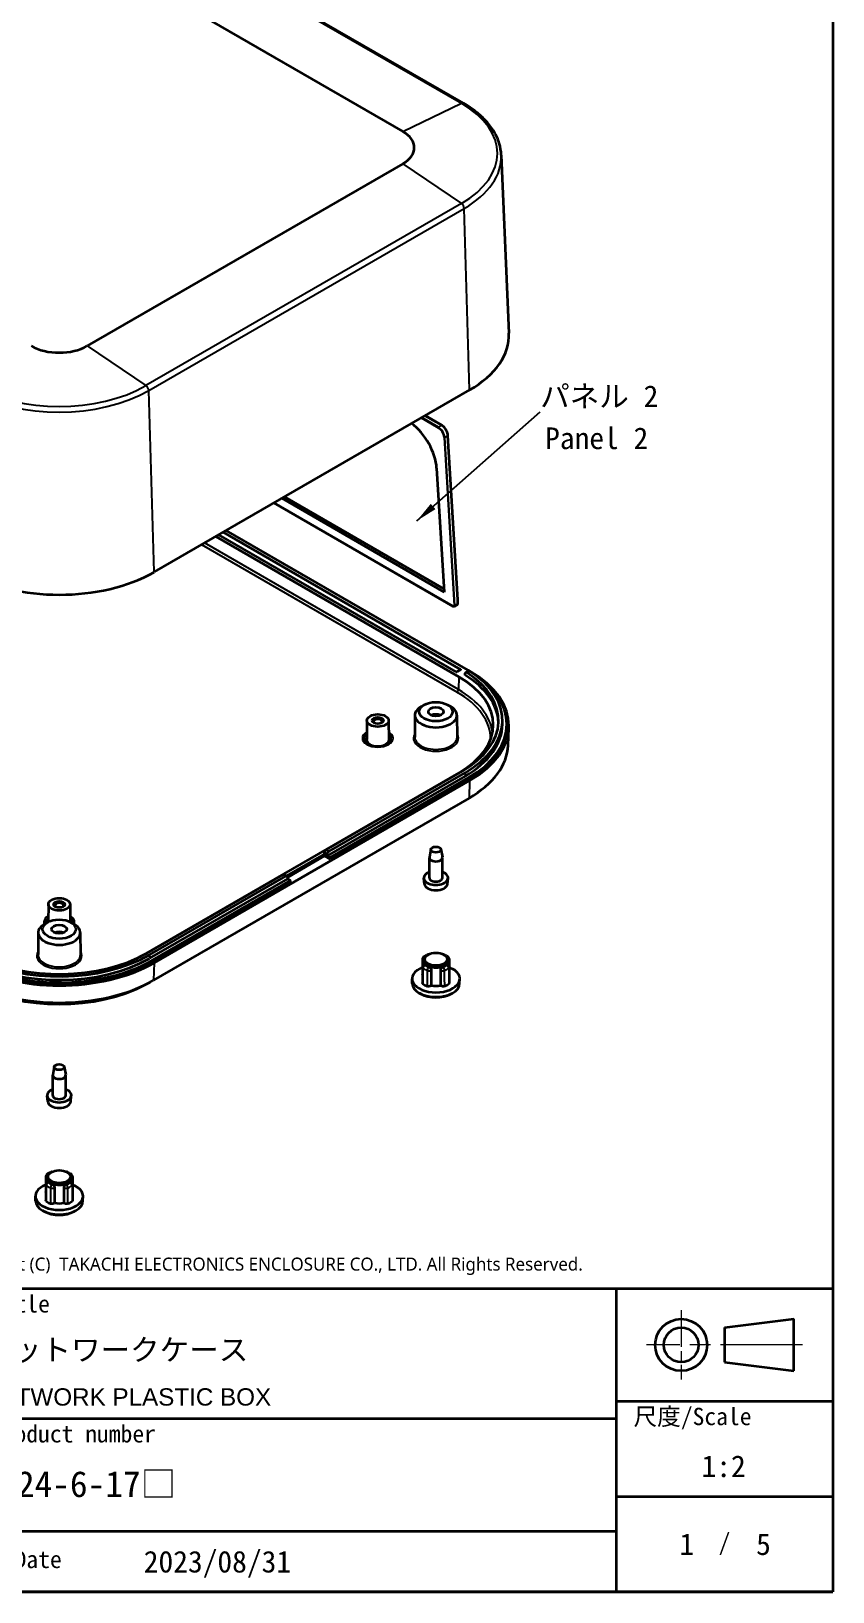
# Model space of a CAD drawing. Header units: millimetres. Extents: x 29 to 4761, y 16 to 859.
# Drawn here: x 625.9 to 811, y 16 to 376.3 of the extents above; entities that cross this region are included whole.
import ezdxf
from ezdxf.enums import TextEntityAlignment as Align

# ---------------------------------------------------------------- set-up
doc = ezdxf.new("R2010")
doc.units = ezdxf.units.MM
doc.header["$LTSCALE"] = 2
doc.linetypes.add('CHAIN', pattern=[0.3543, 0.2362, -0.0295, 0.0591, -0.0295])
for name, color, linetype, lineweight in [('Border (ISO)', 7, 'Continuous', 35), ('Hatch (ISO)', 1, 'Continuous', 18), ('Symbol (ISO)', 7, 'Continuous', 18), ('Title (ISO)', 7, 'Continuous', 35), ('Visible (ISO)', 7, 'Continuous', 35), ('Visible Narrow (ISO)', 7, 'Continuous', 25)]:
    doc.layers.add(name, color=color, linetype=linetype, lineweight=lineweight)
doc.styles.add('QCADDimTextStyle', font='txt')
doc.styles.add('textstyle4', font='msgothic.ttc')
doc.styles.add('textstyle5', font='arial.ttf')
doc.dimstyles.new('QCADDimStyle', dxfattribs={"dimtxt": 1.8, "dimasz": 1.8, "dimexe": 0.18, "dimexo": 0.0625, "dimgap": 0.09, "dimtad": 0, "dimtih": 1, "dimtoh": 1, "dimdec": 4, "dimzin": 0, "dimdsep": 46, "dimtxsty": 'QCADDimTextStyle', "dimcen": 0.09, "dimadec": 0, "dimazin": 0, "dimtfac": 1, "dimtdec": 4, "dimtofl": 0, "dimtmove": 2, "dimatfit": 3, "dimfxl": 0, "dimtolj": 1, "dimtzin": 0, "dimarcsym": 0})

# ---------------------------------------------------------------- blocks, each defined once
blk = doc.blocks.new('図面枠 tk図枠')
at = {"layer": 'Border (ISO)'}
for p in [(405.5, 289), (14.5, 8)]:
    blk.add_line(p, (405.5, 8), dxfattribs=at)
blk = doc.blocks.new('表題欄 tk表題欄')
at = {"layer": 'Hatch (ISO)', "transparency": 33554687}
h = blk.add_hatch(color=256, dxfattribs=at)
edge = h.paths.add_edge_path(flags=0)
edge.add_arc((95.58, 236.3), 0.596, 270, 360)
edge.add_line((96.17, 236.3), (96.17, 239.71))
edge.add_arc((95.58, 239.71), 0.596, 0, 90)
edge.add_line((95.58, 240.31), (79.14, 240.31))
edge.add_arc((79.14, 239.71), 0.596, 90, 180)
edge.add_line((78.54, 239.71), (78.54, 236.3))
edge.add_arc((79.14, 236.3), 0.596, 180, 270)
edge.add_line((79.14, 235.7), (95.58, 235.7))
edge = h.paths.add_edge_path(flags=0)
edge.add_line((77.84, 239.96), (77.84, 236.05))
edge.add_arc((78.54, 236.05), 0.702, 180, 270)
edge.add_line((78.54, 235.35), (96.17, 235.35))
edge.add_arc((96.17, 236.05), 0.702, 270, 360)
edge.add_line((96.87, 236.05), (96.87, 239.96))
edge.add_arc((96.17, 239.96), 0.702, 0, 90)
edge.add_line((96.17, 240.66), (78.54, 240.66))
edge.add_arc((78.54, 239.96), 0.702, 90, 180)
for points in [[(79.07, 239.15), (79.07, 238.66), (79.92, 238.66), (79.92, 236.66), (80.51, 236.66), (80.51, 238.66), (81.36, 238.66), (81.36, 239.15)], [(85.68, 236.66), (84.94, 237.89), (84.42, 237.32), (84.42, 236.66), (83.9, 236.66), (83.9, 239.15), (84.42, 239.15), (84.42, 238.1), (85.39, 239.15), (86.11, 239.15), (85.32, 238.3), (86.3, 236.66)], [(92.09, 239.15), (92.09, 236.66), (92.61, 236.66), (92.61, 237.66), (93.77, 237.66), (93.77, 236.66), (94.29, 236.66), (94.29, 239.15), (93.77, 239.15), (93.77, 238.15), (92.61, 238.15), (92.61, 239.15)], [(94.84, 239.15), (94.84, 236.66), (95.36, 236.66), (95.36, 239.15)]]:
    blk.add_hatch(color=256, dxfattribs=at).paths.add_polyline_path(points, flags=0)
h = blk.add_hatch(color=256, dxfattribs=at)
h.paths.add_polyline_path([(82.59, 237.71), (81.95, 237.71), (82.27, 238.58)], flags=0)
h.paths.add_polyline_path([(82.78, 237.2), (81.76, 237.2), (81.57, 236.66), (80.95, 236.66), (81.86, 239.15), (82.68, 239.15), (83.59, 236.66), (82.98, 236.66)], flags=0)
h = blk.add_hatch(color=256, dxfattribs=at)
h.paths.add_polyline_path([(87.53, 237.71), (88.16, 237.71), (87.85, 238.58)], flags=0)
h.paths.add_polyline_path([(87.14, 236.66), (87.34, 237.2), (88.35, 237.2), (88.55, 236.66), (89.17, 236.66), (88.25, 239.15), (87.44, 239.15), (86.52, 236.66)], flags=0)
h = blk.add_hatch(color=256, dxfattribs=at)
edge = h.paths.add_edge_path(flags=0)
edge.add_arc((90.52, 237.9), 1.27, 38.5505, 336.582)
edge.add_line((91.69, 237.4), (91.17, 237.62))
edge.add_ellipse((90.52, 237.9), major_axis=(0, -0.8), ratio=0.867347, start_angle=-235.349, end_angle=69.4109, ccw=False)
edge.add_line((91.09, 238.36), (91.52, 238.7))
at = {"layer": 'Title (ISO)'}
for p, q in [((74.71, 244.05), (255.71, 244.05)), ((74.71, 209.05), (74.71, 244.05)), ((149.71, 244.05), (149.71, 209.05)), ((230.71, 244.05), (230.71, 209.05)), ((255.71, 244.05), (255.71, 209.05)), ((243.21, 239.55), (251.21, 240.55)), ((251.21, 234.55), (251.21, 240.55)), ((243.21, 239.55), (243.21, 235.55)), ((243.21, 235.55), (251.21, 234.55)), ((230.71, 231.05), (255.71, 231.05)), ((74.71, 229.05), (230.71, 229.05)), ((99.71, 229.05), (99.71, 209.05)), ((124.71, 229.05), (124.71, 209.05)), ((230.71, 220.05), (255.71, 220.05)), ((149.71, 216.05), (230.71, 216.05)), ((255.71, 209.05), (74.71, 209.05))]:
    blk.add_line(p, q, dxfattribs=at)
at = {"layer": 'Title (ISO)', "color": 4, "linetype": 'CHAIN', "lineweight": 18, "ltscale": 8.88956}
blk.add_line((238.21, 241.55), (238.21, 233.55), dxfattribs=at)
at = {"layer": 'Title (ISO)', "color": 4, "linetype": 'CHAIN', "lineweight": 18, "ltscale": 20.001633}
blk.add_line((252.21, 237.55), (234.21, 237.55), dxfattribs=at)
at = {"layer": 'Title (ISO)'}
for radius in [3, 2]:
    blk.add_circle((238.21, 237.55), radius, dxfattribs=at)
at = {"layer": 'Title (ISO)', "color": 1, "char_height": 2, "line_spacing_factor": 1.5, "style": 'textstyle4'}
for s, insert, attachment_point in [('\\fMS Gothic|b0|i0|undefinedundefined|undefinedundefined;\\H2.0000;品名/Title', (151.71, 242.05), 4), ('\\fMS Gothic|b0|i0|undefinedundefined|undefinedundefined;\\H2.0000;尺度/Scale', (232.71, 229.05), 4), ('\\fMS Gothic|b0|i0|undefinedundefined|undefinedundefined;\\H2.0000;承認/Approved', (87.21, 227.05), 5), ('\\fMS Gothic|b0|i0|undefinedundefined|undefinedundefined;\\H2.0000;検図/Checked', (112.21, 227.05), 5), ('\\fMS Gothic|b0|i0|undefinedundefined|undefinedundefined;\\H2.0000;製図/Created', (137.21, 227.05), 5), ('\\fMS Gothic|b0|i0|undefinedundefined|undefinedundefined;\\H2.0000;型番/Product number', (151.71, 227.05), 4), ('\\fMS Gothic|b0|i0|undefinedundefined|undefinedundefined;\\H2.0000;作成日/Date', (151.71, 212.55), 4)]:
    blk.add_mtext(s, dxfattribs=dict(at, insert=insert, attachment_point=attachment_point))
at = {"layer": 'Title (ISO)', "color": 7, "line_spacing_factor": 1.5, "style": 'textstyle4'}
for s, insert, char_height, attachment_point in [('株式会社タカチ電機工業', (99.87, 238.05), 2.5, 4), ('\\fArial|b0|i0|undefinedundefined|undefinedundefined;\\H1.4986;TAKACHI ELECTRONICS ENCLOSURE CO., LTD.', (99.87, 232.05), 1.4986, 4), ('\\fMS Gothic|b0|i0|undefinedundefined|undefinedundefined;\\H2.0000;/', (243.21, 214.55), 2, 5)]:
    blk.add_mtext(s, dxfattribs=dict(at, insert=insert, char_height=char_height, attachment_point=attachment_point))
at = {"layer": 'Title (ISO)', "color": 7}
for tag, height, style, p in [('<品名>', 2.5, 'textstyle4', (157.54, 237)), ('<Title>', 2, 'textstyle5', (157.5, 231.55)), ('<型番>', 3, 'textstyle4', (157.44, 221.49))]:
    blk.add_attdef(tag, text='', height=height, dxfattribs=dict(at, style=style)).set_placement(p, align=Align.MIDDLE_LEFT)
at = {"layer": 'Title (ISO)', "color": 7, "style": 'textstyle4'}
for tag, p in [('<尺度>', (243.11, 223.55)), ('<承認>', (87.21, 217.05)), ('<検図>', (112.07, 217)), ('<製図>', (137.21, 216.96)), ('<ページ_No.>', (238.86, 214.55)), ('<総ページ数>', (247.71, 214.55)), ('作成日', (184.67, 212.53))]:
    blk.add_attdef(tag, text='', height=2.5, dxfattribs=at).set_placement(p, align=Align.MIDDLE_CENTER)

msp = doc.modelspace()

# ---------------------------------------------------------------- linework, layer by layer
at = {"layer": 'Visible (ISO)'}
for p, q in [((725.7, 359.69), (599.84, 432.36)), ((585.84, 425.84), (711.7, 353.17)), ((734.46, 347.74), (736.22, 306.61)), ((711.7, 345.7), (638.87, 303.65)), ((727.15, 293.51), (654.32, 251.46)), ((720.7, 285.34), (716.85, 287.56)), ((724.42, 245.02), (722.14, 283.01)), ((719.54, 275.45), (721.26, 246.84)), ((681.96, 267.42), (723.34, 243.52)), ((721.26, 246.84), (683.79, 268.47)), ((684.4, 268.82), (721.21, 247.57)), ((668.53, 259.66), (724.68, 227.25)), ((724.08, 228.41), (669.24, 260.07)), ((670.23, 260.64), (725.07, 228.98)), ((726.8, 228.8), (670.94, 261.05)), ((724.45, 244.2), (724.42, 245.02)), ((723.65, 243.5), (724.32, 243.92)), ((725.07, 228.9), (724.22, 228.41)), ((726.15, 227.61), (726.15, 228.02)), ((726.89, 228.61), (726.25, 228.24)), ((726.8, 228.8), (727.15, 228.6)), ((716.67, 220.79), (715.96, 220.38)), ((722.08, 220.79), (722.79, 220.38)), ((703.44, 217.17), (703.41, 212.78)), ((708.44, 217.17), (708.47, 212.78)), ((714.52, 218.4), (714.49, 213.34)), ((724.23, 218.4), (724.26, 213.34)), ((734.73, 216.35), (734.73, 217.17)), ((735.73, 215.94), (735.73, 216.35)), ((736.05, 211.42), (736.22, 215.5)), ((725.45, 205.49), (693.99, 187.32)), ((724.68, 205.12), (651.84, 163.07)), ((727.15, 203.29), (654.32, 161.24)), ((726.09, 204.31), (694.27, 185.93)), ((694.62, 186.96), (726.09, 205.12)), ((694.98, 185.53), (726.8, 203.9)), ((726.8, 203.49), (694.98, 185.12)), ((727.03, 199.27), (654.2, 157.22)), ((718.22, 187.43), (717.88, 185.58)), ((720.53, 187.43), (720.87, 185.58)), ((684.94, 181.28), (693.63, 186.3)), ((685.08, 180.95), (693.63, 185.89)), ((693.63, 186.3), (693.63, 186.71)), ((693.63, 186.3), (693.63, 185.89)), ((693.63, 185.89), (694.98, 185.12)), ((694.27, 185.93), (694.27, 186.34)), ((694.27, 185.93), (694.98, 185.53)), ((694.98, 185.53), (694.98, 185.12)), ((717.87, 180.83), (717.87, 185.49)), ((720.87, 180.83), (720.87, 185.49)), ((684.09, 181.61), (652.62, 163.44)), ((653.26, 163.07), (684.73, 181.24)), ((685.08, 180.63), (653.26, 162.26)), ((653.97, 161.85), (685.79, 180.22)), ((684.98, 181.26), (684.34, 181.63)), ((685.08, 181.04), (685.08, 180.63)), ((685.08, 180.63), (685.79, 180.22)), ((685.79, 179.81), (685.79, 180.22)), ((716.72, 179.4), (716.58, 180.73)), ((722.03, 179.4), (722.17, 180.73)), ((685.79, 179.81), (653.97, 161.44)), ((629.9, 174.71), (629.87, 170.67)), ((634.9, 174.71), (634.93, 170.67)), ((629.69, 170.57), (628.98, 170.17)), ((635.11, 170.57), (635.81, 170.17)), ((627.54, 168.19), (627.51, 163.12)), ((637.25, 168.19), (637.29, 163.12)), ((717.56, 163.11), (717.35, 162.99)), ((721.18, 163.11), (721.39, 162.99)), ((716.31, 162.12), (716.29, 158.53)), ((716.31, 160.19), (716.29, 156.59)), ((716.5, 161.81), (716.49, 160.62)), ((716.82, 160.78), (716.77, 160.77)), ((718.27, 159.62), (718.26, 156.01)), ((720.48, 156.01), (720.47, 159.62)), ((721.93, 160.78), (721.98, 160.77)), ((722.25, 161.81), (722.25, 160.62)), ((722.44, 162.12), (722.46, 158.53)), ((722.44, 160.19), (722.46, 156.59)), ((652.34, 156.21), (653.39, 156.78)), ((713.9, 156.46), (713.87, 157.52)), ((718.26, 156.01), (718.25, 155.99)), ((720.5, 155.99), (720.48, 156.01)), ((724.85, 156.46), (724.87, 157.52)), ((715.92, 154.03), (715.57, 154.22)), ((722.82, 154.03), (723.18, 154.22)), ((631.25, 137.22), (630.91, 135.36)), ((633.55, 137.22), (633.89, 135.36)), ((630.9, 130.62), (630.9, 135.27)), ((633.9, 130.62), (633.9, 135.27)), ((629.75, 129.19), (629.6, 130.52)), ((635.05, 129.19), (635.19, 130.52)), ((629.34, 111.91), (629.31, 108.32)), ((630.59, 112.89), (630.38, 112.77)), ((634.21, 112.89), (634.42, 112.77)), ((635.46, 111.91), (635.49, 108.32)), ((629.34, 109.98), (629.31, 106.38)), ((629.53, 111.6), (629.52, 110.41)), ((629.84, 110.57), (629.8, 110.56)), ((631.3, 109.41), (631.29, 105.8)), ((633.51, 105.8), (633.5, 109.41)), ((634.96, 110.57), (635, 110.56)), ((635.27, 111.6), (635.28, 110.41)), ((635.46, 109.98), (635.49, 106.38)), ((626.92, 106.25), (626.9, 107.31)), ((631.29, 105.8), (631.27, 105.78)), ((633.52, 105.78), (633.51, 105.8)), ((637.88, 106.25), (637.9, 107.31)), ((628.95, 103.81), (628.6, 104.01)), ((635.85, 103.81), (636.2, 104.01))]:
    msp.add_line(p, q, dxfattribs=at)
for centre, start, end in [((716.91, 162.12), 130.4264, 179.6529), ((717.7, 162.58), 90.7895, 111.3704), ((721.04, 162.58), 68.6296, 89.2105), ((721.84, 162.12), 0.3471, 49.5736), ((716.91, 160.19), 103.4495, 179.6539), ((721.84, 160.19), 0.3461, 76.5505), ((629.94, 111.9), 130.4264, 179.6529), ((630.73, 112.36), 90.7895, 111.3704), ((634.07, 112.36), 68.6296, 89.2105), ((634.86, 111.9), 0.3471, 49.5736), ((629.94, 109.98), 103.4495, 179.6539), ((634.86, 109.98), 0.3461, 76.5505)]:
    msp.add_arc(centre, 0.6, start, end, dxfattribs=at)
for centre, major_axis, ratio, start_param, end_param in [((705.23, 349.44), (9.15, 0), 0.57735, 5.497787, 7.068583), ((705.23, 306.16), (31, 0), 0.57735, 5.497787, 6.307881), ((632.4, 307.39), (-9.15, 0), 0.57735, 0.785398, 2.356194), ((713.01, 278.97), (4.86, -7.87), 0.556849, 0.802939, 2.193572), ((632.4, 264.11), (-31, 0), 0.57735, 0.785398, 2.356194), ((724.32, 245.02), (-0.0999, -0.0045), 0.567136, 2.329673, 3.150308), ((724.15, 228.45), (0.1, 0), 0.57735, 3.926991, 5.497787), ((705.51, 216.19), (27.1, 0), 0.57735, 5.497787, 7.068583), ((724.99, 228.94), (0.1, 0), 0.57735, 5.497787, 7.068583), ((705.23, 217.17), (28.6, 0), 0.57735, 5.497787, 7.016112), ((705.23, 217.17), (29.5, 0), 0.57735, 5.497787, 7.017714), ((705.23, 216.35), (28.6, 0), 0.57735, 0.024727, 0.750426), ((705.23, 216.35), (30.5, 0), 0.57735, 5.497787, 7.068583), ((705.23, 215.94), (31, 0), 0.57735, 5.497787, 7.068583), ((719.37, 218.39), (-4.86, 0), 0.57735, 5.492524, 10.21544), ((705.94, 216.92), (-1, 0), 0.57735, 2.49679, 6.927988), ((719.37, 217.57), (1.75, 0), 0.57735, 0.940957, 2.200636), ((705.23, 216.35), (29.5, 0), 0.57735, 5.497787, 6.283185), ((705.94, 212.47), (-2.88, 0), 0.57735, 5.78142, 6.655062), ((705.94, 212.47), (2.88, 0), 0.57735, 5.911308, 6.784951), ((705.23, 215.94), (30.5, 0), 0.57735, 5.497787, 6.283185), ((705.23, 211.86), (30.83, 0), 0.57735, 5.497787, 6.25849), ((693.99, 186.91), (-0.25, -0.433), 0.57735, 3.926991, 5.497787), ((694.62, 186.55), (0.25, 0.433), 0.57735, 0.785398, 2.356194), ((719.37, 185.49), (-1.5, 0), 0.57735, 6.178465, 9.529498), ((684.09, 181.2), (0.25, 0.433), 0.57735, 0, 0.785398), ((684.73, 180.83), (0.25, 0.433), 0.57735, 5.497787, 7.068583), ((719.37, 180.83), (-2.8, 0), 0.57735, 5.277742, 10.430221), ((719.37, 180.83), (-1.5, 0), 0.57735, 0, 3.141593), ((719.37, 179.5), (-2.66, 0), 0.57735, 0.061903, 3.079689), ((632.4, 174.46), (-1, 0), 0.57735, 2.49679, 6.927988), ((632.4, 168.18), (-4.86, 0), 0.57735, 5.492524, 10.21544), ((632.4, 170.01), (-2.88, 0), 0.57735, 5.78142, 5.942404), ((632.4, 170.01), (2.88, 0), 0.57735, 0.340782, 0.501766), ((632.4, 167.36), (1.75, 0), 0.57735, 0.940957, 2.200636), ((632.4, 174.3), (-29.5, 0), 0.57735, 0.819303, 2.356194), ((632.4, 175.12), (29.5, 0), 0.57735, 3.97786, 5.497787), ((632.4, 175.12), (-28.6, 0), 0.57735, 0.83787, 2.356194), ((632.68, 174.14), (-27.1, 0), 0.57735, 2.263097, 2.356194), ((719.37, 161.81), (-2.87, 0), 0.57735, 5.492524, 10.21544), ((632.4, 173.89), (-31, 0), 0.57735, 0.785398, 2.356194), ((632.4, 174.3), (30.5, 0), 0.57735, 3.926991, 5.497787), ((632.4, 173.89), (-30.5, 0), 0.57735, 0.785398, 2.356194), ((719.37, 157.56), (5.5, 0), 0.57735, 2.164296, 7.260482), ((719.37, 161.64), (2.87, 0), 0.57735, 3.74462, 4.109361), ((719.37, 161.64), (2.87, 0), 0.57735, 5.315417, 5.680158), ((632.4, 169.81), (-30.83, 0), 0.57735, 0.785398, 2.356194), ((632.4, 168.58), (29.27, 0), 0.57735, 3.963184, 5.461594), ((719.37, 156.5), (5.48, 0), 0.57735, 3.153936, 6.270842), ((719.37, 157.56), (-3.6, 0), 0.57735, 0.594056, 0.97674), ((719.37, 157.56), (-2.9, 0), 0.57735, 1.178097, 1.963495), ((719.37, 157.56), (-3.6, 0), 0.57735, 2.164853, 2.547536), ((719.37, 156.09), (4.97, 0), 0.57735, 3.944757, 5.480021), ((632.4, 135.27), (-1.5, 0), 0.57735, 6.178465, 9.529498), ((632.4, 130.62), (-2.8, 0), 0.57735, 5.277742, 10.430221), ((632.4, 130.62), (-1.5, 0), 0.57735, 0, 3.141593), ((632.4, 129.28), (-2.66, 0), 0.57735, 0.061903, 3.079689), ((632.4, 111.59), (-2.87, 0), 0.57735, 5.492524, 10.21544), ((632.4, 107.35), (5.5, 0), 0.57735, 2.164296, 7.260482), ((632.4, 111.43), (2.87, 0), 0.57735, 3.74462, 4.109361), ((632.4, 111.43), (2.87, 0), 0.57735, 5.315417, 5.680158), ((632.4, 106.29), (5.48, 0), 0.57735, 3.153936, 6.270842), ((632.4, 107.35), (-3.6, 0), 0.57735, 0.594056, 0.97674), ((632.4, 107.35), (-2.9, 0), 0.57735, 1.178097, 1.963495), ((632.4, 107.35), (-3.6, 0), 0.57735, 2.164853, 2.547536), ((632.4, 105.88), (4.97, 0), 0.57735, 3.944757, 5.480021)]:
    msp.add_ellipse(centre, major_axis=major_axis, ratio=ratio, start_param=start_param, end_param=end_param, dxfattribs=at)
for centre, major_axis in [((719.37, 219.21), (-3.85, 0)), ((719.37, 219.21), (-1.75, 0)), ((705.94, 217.17), (-2.5, 0)), ((705.94, 217.17), (-1.3, 0)), ((719.37, 187.36), (-1.16, 0)), ((632.4, 174.71), (-2.5, 0)), ((632.4, 174.71), (-1.3, 0)), ((632.4, 168.99), (-3.85, 0)), ((632.4, 168.99), (-1.75, 0)), ((719.37, 162.05), (2.57, 0)), ((632.4, 137.15), (-1.16, 0)), ((632.4, 111.84), (2.57, 0))]:
    msp.add_ellipse(centre, major_axis=major_axis, ratio=0.57735, dxfattribs=at)
for points, knots in [([(734.46, 347.74), (734.42, 348.66), (734.26, 349.57), (733.71, 351.36), (733.32, 352.23), (732.32, 353.92), (731.71, 354.74), (730.3, 356.29), (729.5, 357.03), (727.73, 358.43), (726.75, 359.09), (725.7, 359.69)], [3.951686, 3.951686, 3.951686, 3.951686, 4.1038266, 4.1038266, 4.2559672, 4.2559672, 4.4081078, 4.4081078, 4.5602484, 4.5602484, 4.712389, 4.712389, 4.712389, 4.712389]), ([(722.14, 283.01), (722.13, 283.18), (722.1, 283.36), (721.99, 283.72), (721.92, 283.9), (721.74, 284.25), (721.64, 284.43), (721.4, 284.75), (721.27, 284.89), (720.99, 285.15), (720.85, 285.26), (720.7, 285.34)], [0.034395, 0.034395, 0.034395, 0.034395, 0.341675, 0.341675, 0.648956, 0.648956, 0.956236, 0.956236, 1.263516, 1.263516, 1.570796, 1.570796, 1.570796, 1.570796]), ([(723.65, 243.5), (723.63, 243.49), (723.61, 243.48), (723.57, 243.47), (723.55, 243.47), (723.5, 243.47), (723.48, 243.47), (723.44, 243.48), (723.42, 243.49), (723.38, 243.5), (723.36, 243.51), (723.34, 243.52)], [0.7685436, 0.7685436, 0.7685436, 0.7685436, 0.9289941, 0.9289941, 1.0894447, 1.0894447, 1.2498952, 1.2498952, 1.4103458, 1.4103458, 1.5707963, 1.5707963, 1.5707963, 1.5707963]), ([(724.32, 243.92), (724.34, 243.93), (724.36, 243.95), (724.39, 243.98), (724.4, 244), (724.42, 244.03), (724.43, 244.05), (724.44, 244.09), (724.44, 244.11), (724.45, 244.16), (724.45, 244.18), (724.45, 244.2)], [0.8022527, 0.8022527, 0.8022527, 0.8022527, 0.9628405, 0.9628405, 1.1234282, 1.1234282, 1.2840159, 1.2840159, 1.4446036, 1.4446036, 1.6051914, 1.6051914, 1.6051914, 1.6051914]), ([(726.15, 228.02), (726.15, 228.07), (726.16, 228.12), (726.19, 228.2), (726.22, 228.23), (726.28, 228.26), (726.32, 228.27), (726.4, 228.26), (726.45, 228.24), (726.49, 228.21)], [0.15078187, 0.15078187, 0.15078187, 0.15078187, 0.16961459, 0.16961459, 0.18844731, 0.18844731, 0.20730265, 0.20730265, 0.22615799, 0.22615799, 0.22615799, 0.22615799]), ([(727.12, 228.58), (727.08, 228.61), (727.04, 228.63), (726.95, 228.64), (726.92, 228.63), (726.89, 228.61)], [0.07540162, 0.07540162, 0.07540162, 0.07540162, 0.0942557, 0.0942557, 0.1131013, 0.1131013, 0.1131013, 0.1131013]), ([(709.19, 212.84), (709.19, 212.64), (709.12, 212.43), (708.85, 212.06), (708.67, 211.89), (708.24, 211.6), (707.98, 211.48), (707.41, 211.27), (707.09, 211.19), (706.42, 211.1), (706.07, 211.08), (705.37, 211.11), (705.03, 211.15), (704.39, 211.3), (704.09, 211.4), (703.57, 211.64), (703.35, 211.78), (703, 212.09), (702.87, 212.25), (702.72, 212.55), (702.69, 212.7), (702.69, 212.84)], [2.356194, 2.356194, 2.356194, 2.356194, 2.751977, 2.751977, 3.072426, 3.072426, 3.37692, 3.37692, 3.683148, 3.683148, 3.991828, 3.991828, 4.301117, 4.301117, 4.608935, 4.608935, 4.913942, 4.913942, 5.220712, 5.220712, 5.497787, 5.497787, 5.497787, 5.497787]), ([(716.52, 162.58), (716.57, 162.62), (716.63, 162.67), (716.75, 162.75), (716.81, 162.79), (716.94, 162.87), (717, 162.91), (717.13, 162.98), (717.2, 163.01), (717.34, 163.08), (717.41, 163.11), (717.48, 163.14)], [6.0934247, 6.0934247, 6.0934247, 6.0934247, 6.1693289, 6.1693289, 6.2452332, 6.2452332, 6.3211374, 6.3211374, 6.3970417, 6.3970417, 6.4729459, 6.4729459, 6.4729459, 6.4729459]), ([(721.26, 163.14), (721.33, 163.11), (721.41, 163.08), (721.55, 163.01), (721.61, 162.98), (721.75, 162.91), (721.81, 162.87), (721.94, 162.79), (722, 162.75), (722.12, 162.67), (722.17, 162.62), (722.23, 162.58)], [1.3810357, 1.3810357, 1.3810357, 1.3810357, 1.4569399, 1.4569399, 1.5328442, 1.5328442, 1.6087485, 1.6087485, 1.6846527, 1.6846527, 1.760557, 1.760557, 1.760557, 1.760557]), ([(716.82, 160.78), (716.84, 160.79), (716.86, 160.79), (716.92, 160.77), (716.96, 160.74), (717.01, 160.7), (717.01, 160.7), (717.01, 160.7)], [0.23674714, 0.23674714, 0.23674714, 0.23674714, 0.25172272, 0.25172272, 0.27452397, 0.27452397, 0.27459095, 0.27459095, 0.27459095, 0.27459095]), ([(717.74, 160.28), (717.74, 160.28), (717.74, 160.28), (717.81, 160.25), (717.88, 160.22), (718, 160.12), (718.07, 160.07), (718.16, 159.95), (718.2, 159.89), (718.26, 159.75), (718.27, 159.68), (718.27, 159.62)], [-0.09084831, -0.09084831, -0.09084831, -0.09084831, -0.09078133, -0.09078133, -0.06798008, -0.06798008, -0.04517884, -0.04517884, -0.02258942, -0.02258942, 0, 0, 0, 0]), ([(720.47, 159.62), (720.47, 159.68), (720.49, 159.75), (720.54, 159.89), (720.59, 159.95), (720.68, 160.07), (720.74, 160.12), (720.87, 160.22), (720.94, 160.25), (721, 160.28), (721, 160.28), (721, 160.28)], [0.18374264, 0.18374264, 0.18374264, 0.18374264, 0.20633206, 0.20633206, 0.22892147, 0.22892147, 0.25172272, 0.25172272, 0.27452397, 0.27452397, 0.27459095, 0.27459095, 0.27459095, 0.27459095]), ([(721.74, 160.7), (721.74, 160.7), (721.74, 160.7), (721.78, 160.74), (721.83, 160.77), (721.89, 160.79), (721.91, 160.79), (721.93, 160.78)], [-0.09084831, -0.09084831, -0.09084831, -0.09084831, -0.09078133, -0.09078133, -0.06798008, -0.06798008, -0.0530045, -0.0530045, -0.0530045, -0.0530045]), ([(716.3, 158.46), (716.29, 158.49), (716.29, 158.51), (716.29, 158.53), (716.29, 158.53), (716.29, 158.53)], [0.05921011, 0.05921011, 0.05921011, 0.05921011, 0.07031725, 0.07031725, 0.07111748, 0.07111748, 0.07111748, 0.07111748]), ([(716.39, 156.4), (716.35, 156.44), (716.32, 156.48), (716.29, 156.55), (716.29, 156.57), (716.29, 156.59)], [0, 0, 0, 0, 0.02343837, 0.02343837, 0.03596624, 0.03596624, 0.03596624, 0.03596624]), ([(718.25, 155.99), (718.22, 155.95), (718.17, 155.91), (718.06, 155.85), (718, 155.82), (717.86, 155.79), (717.78, 155.78), (717.64, 155.78), (717.58, 155.78), (717.46, 155.8), (717.41, 155.82), (717.36, 155.84)], [0, 0, 0, 0, 0.0234393, 0.0234393, 0.0468785, 0.0468785, 0.0703172, 0.0703172, 0.0884682, 0.0884682, 0.1066192, 0.1066192, 0.1066192, 0.1066192]), ([(721.39, 155.84), (721.32, 155.81), (721.25, 155.8), (721.1, 155.78), (721.02, 155.78), (720.87, 155.79), (720.79, 155.81), (720.68, 155.85), (720.63, 155.88), (720.55, 155.93), (720.52, 155.96), (720.5, 155.99)], [0, 0, 0, 0, 0.0234384, 0.0234384, 0.0468768, 0.0468768, 0.0703155, 0.0703155, 0.0884673, 0.0884673, 0.1066191, 0.1066191, 0.1066191, 0.1066191]), ([(722.46, 156.59), (722.46, 156.56), (722.45, 156.53), (722.42, 156.46), (722.39, 156.43), (722.36, 156.4)], [0.0706984, 0.0706984, 0.0706984, 0.0706984, 0.08846821, 0.08846821, 0.10661916, 0.10661916, 0.10661916, 0.10661916]), ([(722.46, 158.53), (722.46, 158.51), (722.46, 158.49), (722.45, 158.47), (722.45, 158.47), (722.45, 158.46)], [0.03554534, 0.03554534, 0.03554534, 0.03554534, 0.04687677, 0.04687677, 0.04745369, 0.04745369, 0.04745369, 0.04745369]), ([(629.55, 112.36), (629.6, 112.41), (629.66, 112.45), (629.77, 112.54), (629.84, 112.58), (629.96, 112.66), (630.03, 112.69), (630.16, 112.76), (630.23, 112.8), (630.37, 112.86), (630.44, 112.89), (630.51, 112.92)], [6.0934247, 6.0934247, 6.0934247, 6.0934247, 6.1693289, 6.1693289, 6.2452332, 6.2452332, 6.3211374, 6.3211374, 6.3970417, 6.3970417, 6.4729459, 6.4729459, 6.4729459, 6.4729459]), ([(634.29, 112.92), (634.36, 112.89), (634.43, 112.86), (634.57, 112.8), (634.64, 112.76), (634.77, 112.69), (634.84, 112.66), (634.96, 112.58), (635.02, 112.54), (635.14, 112.45), (635.2, 112.41), (635.25, 112.36)], [1.3810357, 1.3810357, 1.3810357, 1.3810357, 1.4569399, 1.4569399, 1.5328442, 1.5328442, 1.6087485, 1.6087485, 1.6846527, 1.6846527, 1.760557, 1.760557, 1.760557, 1.760557]), ([(629.32, 108.25), (629.32, 108.27), (629.31, 108.29), (629.31, 108.31), (629.31, 108.32), (629.31, 108.32)], [0.05921011, 0.05921011, 0.05921011, 0.05921011, 0.07031725, 0.07031725, 0.07111748, 0.07111748, 0.07111748, 0.07111748]), ([(629.84, 110.57), (629.86, 110.57), (629.88, 110.57), (629.95, 110.55), (629.99, 110.52), (630.03, 110.49), (630.03, 110.49), (630.03, 110.49)], [0.23674714, 0.23674714, 0.23674714, 0.23674714, 0.25172272, 0.25172272, 0.27452397, 0.27452397, 0.27459095, 0.27459095, 0.27459095, 0.27459095]), ([(630.77, 110.06), (630.77, 110.06), (630.77, 110.06), (630.83, 110.04), (630.9, 110), (631.03, 109.91), (631.09, 109.85), (631.19, 109.74), (631.23, 109.67), (631.28, 109.54), (631.3, 109.47), (631.3, 109.41)], [-0.09084831, -0.09084831, -0.09084831, -0.09084831, -0.09078133, -0.09078133, -0.06798008, -0.06798008, -0.04517884, -0.04517884, -0.02258942, -0.02258942, 0, 0, 0, 0]), ([(633.5, 109.41), (633.5, 109.47), (633.51, 109.54), (633.57, 109.67), (633.61, 109.74), (633.71, 109.85), (633.77, 109.91), (633.9, 110), (633.97, 110.04), (634.03, 110.06), (634.03, 110.06), (634.03, 110.06)], [0.18374264, 0.18374264, 0.18374264, 0.18374264, 0.20633206, 0.20633206, 0.22892147, 0.22892147, 0.25172272, 0.25172272, 0.27452397, 0.27452397, 0.27459095, 0.27459095, 0.27459095, 0.27459095]), ([(634.77, 110.49), (634.77, 110.49), (634.77, 110.49), (634.81, 110.52), (634.85, 110.55), (634.91, 110.57), (634.94, 110.57), (634.96, 110.57)], [-0.09084831, -0.09084831, -0.09084831, -0.09084831, -0.09078133, -0.09078133, -0.06798008, -0.06798008, -0.0530045, -0.0530045, -0.0530045, -0.0530045]), ([(635.49, 108.32), (635.49, 108.3), (635.48, 108.27), (635.47, 108.25), (635.47, 108.25), (635.47, 108.25)], [0.03554534, 0.03554534, 0.03554534, 0.03554534, 0.04687677, 0.04687677, 0.04745369, 0.04745369, 0.04745369, 0.04745369]), ([(629.42, 106.18), (629.37, 106.22), (629.34, 106.26), (629.32, 106.33), (629.31, 106.35), (629.31, 106.38)], [0, 0, 0, 0, 0.02343837, 0.02343837, 0.03596624, 0.03596624, 0.03596624, 0.03596624]), ([(631.27, 105.78), (631.24, 105.74), (631.2, 105.7), (631.09, 105.64), (631.03, 105.61), (630.88, 105.58), (630.8, 105.57), (630.67, 105.57), (630.61, 105.57), (630.49, 105.59), (630.43, 105.61), (630.38, 105.62)], [0, 0, 0, 0, 0.0234393, 0.0234393, 0.0468785, 0.0468785, 0.0703172, 0.0703172, 0.0884682, 0.0884682, 0.1066192, 0.1066192, 0.1066192, 0.1066192]), ([(634.41, 105.62), (634.35, 105.6), (634.28, 105.58), (634.12, 105.56), (634.05, 105.56), (633.89, 105.58), (633.82, 105.6), (633.7, 105.64), (633.66, 105.66), (633.58, 105.72), (633.55, 105.75), (633.52, 105.78)], [0, 0, 0, 0, 0.0234384, 0.0234384, 0.0468768, 0.0468768, 0.0703155, 0.0703155, 0.0884673, 0.0884673, 0.1066191, 0.1066191, 0.1066191, 0.1066191]), ([(635.49, 106.38), (635.49, 106.34), (635.48, 106.31), (635.44, 106.24), (635.42, 106.21), (635.38, 106.18)], [0.0706984, 0.0706984, 0.0706984, 0.0706984, 0.08846821, 0.08846821, 0.10661916, 0.10661916, 0.10661916, 0.10661916])]:
    msp.add_open_spline(points, degree=3, knots=knots, dxfattribs=at)
for points in [[(629.16, 170.27), (629.15, 170.31), (629.15, 170.34), (629.15, 170.38)], [(635.65, 170.38), (635.65, 170.34), (635.65, 170.31), (635.64, 170.27)]]:
    msp.add_open_spline(points, degree=3, dxfattribs=at)
at = {"layer": 'Visible Narrow (ISO)'}
for p, q in [((599.39, 432.34), (725.26, 359.68)), ((711.7, 353.17), (725.26, 359.68)), ((711.7, 345.7), (725.26, 336.55)), ((725.26, 336.55), (652.43, 294.5)), ((653.07, 293.34), (725.91, 335.39)), ((727.15, 293.51), (725.91, 335.39)), ((638.87, 303.65), (652.43, 294.5)), ((654.32, 251.46), (653.07, 293.34)), ((715.95, 287.04), (719.88, 284.77)), ((719.94, 284.9), (716.09, 287.12)), ((716.82, 287.54), (720.65, 285.33)), ((720.65, 285.33), (719.94, 284.9)), ((721.26, 282.53), (723.6, 243.73)), ((722.11, 282.97), (721.41, 282.53)), ((723.74, 243.74), (721.41, 282.53)), ((722.11, 282.97), (724.39, 244.98)), ((723.32, 243.57), (681.98, 267.43)), ((665.26, 257.78), (724.24, 223.73)), ((724.59, 224.33), (665.96, 258.18)), ((724.42, 244.16), (723.74, 243.74)), ((724.39, 244.98), (724.42, 244.16)), ((724.68, 227.25), (724.59, 224.33)), ((725.07, 228.98), (725.07, 228.9)), ((726.49, 228.21), (727.12, 228.58)), ((726.09, 205.12), (726.09, 204.31)), ((726.8, 203.49), (726.8, 203.9)), ((727.15, 203.29), (727.03, 199.27)), ((693.63, 186.71), (694.27, 186.34)), ((694.62, 186.96), (693.99, 187.32)), ((684.09, 181.61), (684.73, 181.24)), ((653.26, 163.07), (653.26, 162.26)), ((653.97, 161.44), (653.97, 161.85)), ((654.32, 161.24), (654.2, 157.22)), ((716.91, 160.68), (717.01, 160.7)), ((717.74, 160.28), (717.7, 160.22)), ((718.26, 159.6), (718.27, 159.62)), ((720.47, 159.62), (720.49, 159.6)), ((721.04, 160.22), (721, 160.28)), ((721.74, 160.7), (721.84, 160.68)), ((629.94, 110.47), (630.03, 110.49)), ((630.77, 110.06), (630.73, 110.01)), ((631.28, 109.38), (631.3, 109.41)), ((633.5, 109.41), (633.52, 109.38)), ((634.07, 110.01), (634.03, 110.06)), ((634.77, 110.49), (634.86, 110.47))]:
    msp.add_line(p, q, dxfattribs=at)
for centre, major_axis, ratio, start_param, end_param in [((725.2, 358.83), (0.5, 0.866), 0.57735, 0, 0.700903), ((705.23, 348.11), (28.32, 0), 0.57735, 5.497787, 7.068583), ((705.23, 347.33), (29.24, 0), 0.57735, 5.497787, 6.307881), ((725.2, 335.77), (-0.5, 0.866), 0.57735, 3.961897, 5.413292), ((632.4, 305.28), (29.24, 0), 0.57735, 3.926991, 5.497787), ((632.4, 306.06), (-28.32, 0), 0.57735, 0.785398, 2.356194), ((652.37, 293.72), (-0.5, 0.866), 0.57735, 3.961897, 5.413292), ((719.95, 284.82), (-0.05, -0.0866), 0.57735, 3.961897, 5.532694), ((719.92, 283.25), (1, -1.62), 0.556849, 0.802939, 2.33934), ((719.99, 283.29), (-1.05, 1.7), 0.556849, 3.944531, 5.480933), ((720.65, 285.25), (0.05, 0.0866), 0.57735, 0, 0.820305), ((720.7, 283.73), (1.05, -1.7), 0.556849, 0.802939, 2.33934), ((721.34, 282.57), (-0.0998, -0.006), 0.576941, 0.750161, 2.320957), ((722.04, 283.01), (0.0998, 0.006), 0.576941, 5.46255, 6.283185), ((723.31, 243.89), (0.21, -0.34), 0.556849, 5.480933, 7.086124), ((723.39, 243.61), (-0.05, -0.0866), 0.57735, 5.532694, 6.283185), ((723.67, 243.78), (-0.0998, -0.006), 0.576941, 0.750161, 2.320957), ((723.38, 243.93), (0.263, -0.425), 0.556849, 0, 0.802939), ((724.07, 244.35), (-0.253, 0.432), 0.573309, 3.155369, 3.958308), ((724.35, 244.2), (0.1, 0.0029), 0.557167, 5.479981, 6.283185), ((724.24, 224.14), (-0.25, -0.433), 0.57735, 0.785398, 2.321288), ((705.51, 212.92), (26.48, 0), 0.57735, 6.278667, 7.068583), ((705.51, 213.31), (26.98, 0), 0.57735, 0.067499, 0.785398), ((705.94, 213.08), (-3.55, 0), 0.57735, 5.50046, 10.207504), ((705.94, 212.84), (-3.25, 0), 0.57735, 5.599796, 6.283185), ((705.94, 212.77), (-3.25, 0), 0.57735, 5.600001, 6.264891), ((705.94, 212.77), (2.53, 0), 0.57735, 3.13789, 6.286888), ((705.94, 212.84), (3.25, 0), 0.57735, 0, 0.683389), ((705.94, 212.77), (3.25, 0), 0.57735, 0.018294, 0.683184), ((719.37, 213.08), (-5.19, 0), 0.57735, 5.938639, 9.769324), ((719.37, 213.33), (4.89, 0), 0.57735, 3.13789, 6.286888), ((632.4, 170.63), (-3.55, 0), 0.57735, 5.50046, 6.518704), ((632.4, 170.38), (-3.25, 0), 0.57735, 5.599796, 6.283185), ((632.4, 170.32), (-3.25, 0), 0.57735, 5.600001, 6.264891), ((632.4, 170.63), (3.55, 0), 0.57735, 6.047667, 7.065911), ((632.4, 170.38), (3.25, 0), 0.57735, 0, 0.683389), ((632.4, 170.32), (3.25, 0), 0.57735, 0.018294, 0.683184), ((632.4, 162.87), (-5.19, 0), 0.57735, 5.938639, 9.769324), ((632.4, 163.11), (4.89, 0), 0.57735, 3.13789, 6.286888), ((716.91, 162.12), (-0.389, 0.457), 0.675889, 5.460171, 6.283185), ((717.7, 162.58), (-0.219, 0.559), 0.458084, 5.874826, 6.283185), ((721.04, 162.58), (0.219, 0.559), 0.458084, 0, 0.40836), ((721.84, 162.12), (0.389, 0.457), 0.675889, 0, 0.823014), ((716.91, 162.12), (-0.6, 0.004), 0.579012, 0, 0.829343), ((716.91, 160.19), (-0.6, 0.004), 0.575672, 0, 0.599117), ((716.91, 160.19), (-0.389, -0.457), 0.675889, 4.04167, 5.60723), ((719.37, 161.16), (3.58, 0), 0.57735, 3.73723, 4.116751), ((716.91, 160.19), (-0.14, 0.584), 0.31246, 5.629922, 6.283185), ((719.37, 161.64), (-2.98, 0), 0.57735, 0.595638, 0.975159), ((717.7, 159.73), (0.219, 0.559), 0.458084, 0.706933, 2.272493), ((717.7, 159.73), (0.6, -0.001), 0.57331, 4.118191, 5.891923), ((717.7, 159.73), (-0.488, 0.35), 0.754344, 3.637652, 5.208448), ((721.04, 159.73), (-0.488, -0.35), 0.754344, 4.21633, 5.787126), ((721.04, 159.73), (-0.6, -0.001), 0.57331, 0.391263, 2.164995), ((719.37, 161.64), (-2.98, 0), 0.57735, 2.166434, 2.545955), ((721.04, 159.73), (0.219, -0.559), 0.458084, 0.8691, 2.43466), ((719.37, 161.16), (3.58, 0), 0.57735, 5.308027, 5.687548), ((721.84, 160.19), (0.14, 0.584), 0.31246, 0, 0.653264), ((721.84, 160.19), (-0.389, 0.457), 0.675889, 3.817548, 5.383108), ((721.84, 162.12), (0.6, 0.004), 0.579012, 5.453843, 6.283185), ((721.84, 160.19), (0.6, 0.004), 0.575672, 5.684068, 6.283185), ((629.94, 111.9), (-0.6, 0.004), 0.579012, 0, 0.829343), ((629.94, 111.9), (-0.389, 0.457), 0.675889, 5.460171, 6.283185), ((630.73, 112.36), (-0.219, 0.559), 0.458084, 5.874826, 6.283185), ((634.07, 112.36), (0.219, 0.559), 0.458084, 0, 0.40836), ((634.86, 111.9), (0.389, 0.457), 0.675889, 0, 0.823014), ((634.86, 111.9), (0.6, 0.004), 0.579012, 5.453843, 6.283185), ((629.94, 109.98), (-0.6, 0.004), 0.575672, 0, 0.599117), ((629.94, 109.98), (-0.389, -0.457), 0.675889, 4.04167, 5.60723), ((632.4, 110.94), (3.58, 0), 0.57735, 3.73723, 4.116751), ((629.94, 109.98), (-0.14, 0.584), 0.31246, 5.629922, 6.283185), ((632.4, 111.43), (-2.98, 0), 0.57735, 0.595638, 0.975159), ((630.73, 109.52), (0.219, 0.559), 0.458084, 0.706933, 2.272493), ((630.73, 109.52), (0.6, -0.001), 0.57331, 4.118191, 5.891923), ((630.73, 109.52), (-0.488, 0.35), 0.754344, 3.637652, 5.208448), ((634.07, 109.52), (-0.488, -0.35), 0.754344, 4.21633, 5.787126), ((634.07, 109.52), (-0.6, -0.001), 0.57331, 0.391263, 2.164995), ((632.4, 111.43), (-2.98, 0), 0.57735, 2.166434, 2.545955), ((634.07, 109.52), (0.219, -0.559), 0.458084, 0.8691, 2.43466), ((632.4, 110.94), (3.58, 0), 0.57735, 5.308027, 5.687548), ((634.86, 109.98), (0.14, 0.584), 0.31246, 0, 0.653264), ((634.86, 109.98), (-0.389, 0.457), 0.675889, 3.817548, 5.383108), ((634.86, 109.98), (0.6, 0.004), 0.575672, 5.684068, 6.283185)]:
    msp.add_ellipse(centre, major_axis=major_axis, ratio=ratio, start_param=start_param, end_param=end_param, dxfattribs=at)
for points, knots in [([(716.39, 156.4), (716.39, 156.58), (716.39, 156.75), (716.4, 157.27), (716.4, 157.61), (716.4, 157.95), (716.4, 158.29), (716.4, 158.64), (716.41, 159.32), (716.41, 159.66), (716.41, 160)], [-0.4403204, -0.4403204, -0.4403204, -0.4403204, -0.3750054, -0.3750054, -0.2500036, -0.2500036, -0.2500036, -0.1250018, -0.1250018, 0, 0, 0, 0]), ([(717.37, 159.45), (717.37, 159.11), (717.37, 158.76), (717.36, 158.08), (717.36, 157.74), (717.36, 157.4), (717.36, 157.06), (717.36, 156.72), (717.36, 156.2), (717.36, 156.02), (717.36, 155.84)], [0, 0, 0, 0, 0.1250018, 0.1250018, 0.2500036, 0.2500036, 0.2500036, 0.3750054, 0.3750054, 0.4403204, 0.4403204, 0.4403204, 0.4403204]), ([(718.25, 155.99), (718.25, 156.17), (718.25, 156.35), (718.25, 156.87), (718.25, 157.21), (718.25, 157.55), (718.25, 157.89), (718.25, 158.23), (718.26, 158.92), (718.26, 159.26), (718.26, 159.6)], [-0.4400063, -0.4400063, -0.4400063, -0.4400063, -0.3750054, -0.3750054, -0.2500036, -0.2500036, -0.2500036, -0.1250018, -0.1250018, 0, 0, 0, 0]), ([(720.49, 159.6), (720.49, 159.26), (720.49, 158.92), (720.49, 158.23), (720.49, 157.89), (720.49, 157.55), (720.5, 157.21), (720.5, 156.87), (720.5, 156.35), (720.5, 156.17), (720.5, 155.99)], [0, 0, 0, 0, 0.1250018, 0.1250018, 0.2500036, 0.2500036, 0.2500036, 0.3750054, 0.3750054, 0.4400063, 0.4400063, 0.4400063, 0.4400063]), ([(721.39, 155.84), (721.39, 156.02), (721.39, 156.2), (721.39, 156.72), (721.39, 157.06), (721.38, 157.4), (721.38, 157.74), (721.38, 158.08), (721.38, 158.76), (721.38, 159.11), (721.38, 159.45)], [-0.4403204, -0.4403204, -0.4403204, -0.4403204, -0.3750054, -0.3750054, -0.2500036, -0.2500036, -0.2500036, -0.1250018, -0.1250018, 0, 0, 0, 0]), ([(722.33, 160), (722.34, 159.66), (722.34, 159.32), (722.34, 158.64), (722.34, 158.29), (722.35, 157.95), (722.35, 157.61), (722.35, 157.27), (722.35, 156.75), (722.36, 156.58), (722.36, 156.4)], [0, 0, 0, 0, 0.1250018, 0.1250018, 0.2500036, 0.2500036, 0.2500036, 0.3750054, 0.3750054, 0.4403204, 0.4403204, 0.4403204, 0.4403204]), ([(629.42, 106.18), (629.42, 106.36), (629.42, 106.54), (629.42, 107.06), (629.42, 107.4), (629.43, 107.74), (629.43, 108.08), (629.43, 108.42), (629.43, 109.1), (629.44, 109.44), (629.44, 109.78)], [-0.4403204, -0.4403204, -0.4403204, -0.4403204, -0.3750054, -0.3750054, -0.2500036, -0.2500036, -0.2500036, -0.1250018, -0.1250018, 0, 0, 0, 0]), ([(630.39, 109.23), (630.39, 108.89), (630.39, 108.55), (630.39, 107.87), (630.39, 107.53), (630.39, 107.18), (630.39, 106.84), (630.39, 106.5), (630.39, 105.98), (630.38, 105.8), (630.38, 105.62)], [0, 0, 0, 0, 0.1250018, 0.1250018, 0.2500036, 0.2500036, 0.2500036, 0.3750054, 0.3750054, 0.4403204, 0.4403204, 0.4403204, 0.4403204]), ([(631.27, 105.78), (631.27, 105.96), (631.28, 106.13), (631.28, 106.65), (631.28, 106.99), (631.28, 107.34), (631.28, 107.68), (631.28, 108.02), (631.28, 108.7), (631.28, 109.04), (631.28, 109.38)], [-0.4400063, -0.4400063, -0.4400063, -0.4400063, -0.3750054, -0.3750054, -0.2500036, -0.2500036, -0.2500036, -0.1250018, -0.1250018, 0, 0, 0, 0]), ([(633.52, 109.38), (633.52, 109.04), (633.52, 108.7), (633.52, 108.02), (633.52, 107.68), (633.52, 107.34), (633.52, 106.99), (633.52, 106.65), (633.52, 106.13), (633.52, 105.96), (633.52, 105.78)], [0, 0, 0, 0, 0.1250018, 0.1250018, 0.2500036, 0.2500036, 0.2500036, 0.3750054, 0.3750054, 0.4400063, 0.4400063, 0.4400063, 0.4400063]), ([(634.41, 105.62), (634.41, 105.8), (634.41, 105.98), (634.41, 106.5), (634.41, 106.84), (634.41, 107.18), (634.41, 107.53), (634.41, 107.87), (634.41, 108.55), (634.41, 108.89), (634.41, 109.23)], [-0.4403204, -0.4403204, -0.4403204, -0.4403204, -0.3750054, -0.3750054, -0.2500036, -0.2500036, -0.2500036, -0.1250018, -0.1250018, 0, 0, 0, 0]), ([(635.36, 109.78), (635.36, 109.44), (635.36, 109.1), (635.37, 108.42), (635.37, 108.08), (635.37, 107.74), (635.38, 107.4), (635.38, 107.06), (635.38, 106.54), (635.38, 106.36), (635.38, 106.18)], [0, 0, 0, 0, 0.1250018, 0.1250018, 0.2500036, 0.2500036, 0.2500036, 0.3750054, 0.3750054, 0.4403204, 0.4403204, 0.4403204, 0.4403204])]:
    msp.add_open_spline(points, degree=3, knots=knots, dxfattribs=at)

# ---------------------------------------------------------------- block references
at = {"xscale": 2, "yscale": 2, "zscale": 2}
msp.add_blockref('図面枠 tk図枠', (0, 0), dxfattribs=at)
msp.add_blockref('表題欄 tk表題欄', (299.58, -402.11), dxfattribs=at).add_auto_attribs({'<品名>': 'ネットワークケース', '<型番>': 'PF24-6-17□', '<尺度>': '1:2', '作成日': '2023/08/31', '<検図>': '中根', '<製図>': '常山', '<Title>': 'NETWORK PLASTIC BOX', '<ページ_No.>': '1', '<総ページ数>': '5'})

# ---------------------------------------------------------------- texts
at = {"insert": (455.66, 93.16), "char_height": 3, "width": 379.3368, "attachment_point": 1, "style": 'textstyle4'}
msp.add_mtext('{\\fMeiryo UI|b0|i0|c128|p50;本図面および付帯する部品図の著作権は株式会社タカチ電機工業に帰属します。 / Copyright (C)  TAKACHI ELECTRONICS ENCLOSURE CO., LTD. All Rights Reserved.}', dxfattribs=at)
at = {"layer": 'Symbol (ISO)', "color": 7, "char_height": 5, "line_spacing_factor": 1.5, "style": 'textstyle4'}
for s, insert, width, attachment_point in [('{パネル 2}', (743.45, 289.26), 27.9532, 7), ('{Panel 2}', (744.58, 282.3), 23.2749, 4)]:
    msp.add_mtext(s, dxfattribs=dict(at, insert=insert, width=width, attachment_point=attachment_point))

# ---------------------------------------------------------------- leaders
at = {"layer": 'Symbol (ISO)', "color": 100, "true_color": 0x00ff40}
msp.add_leader([(714.97, 263.27), (743.45, 288.42)], dimstyle='QCADDimStyle', override={"dimscale": 2, "dimtxt": 0.18, "dimasz": 2.5, "dimtmove": 0}, dxfattribs=at)

doc.saveas('drawing.dxf')
